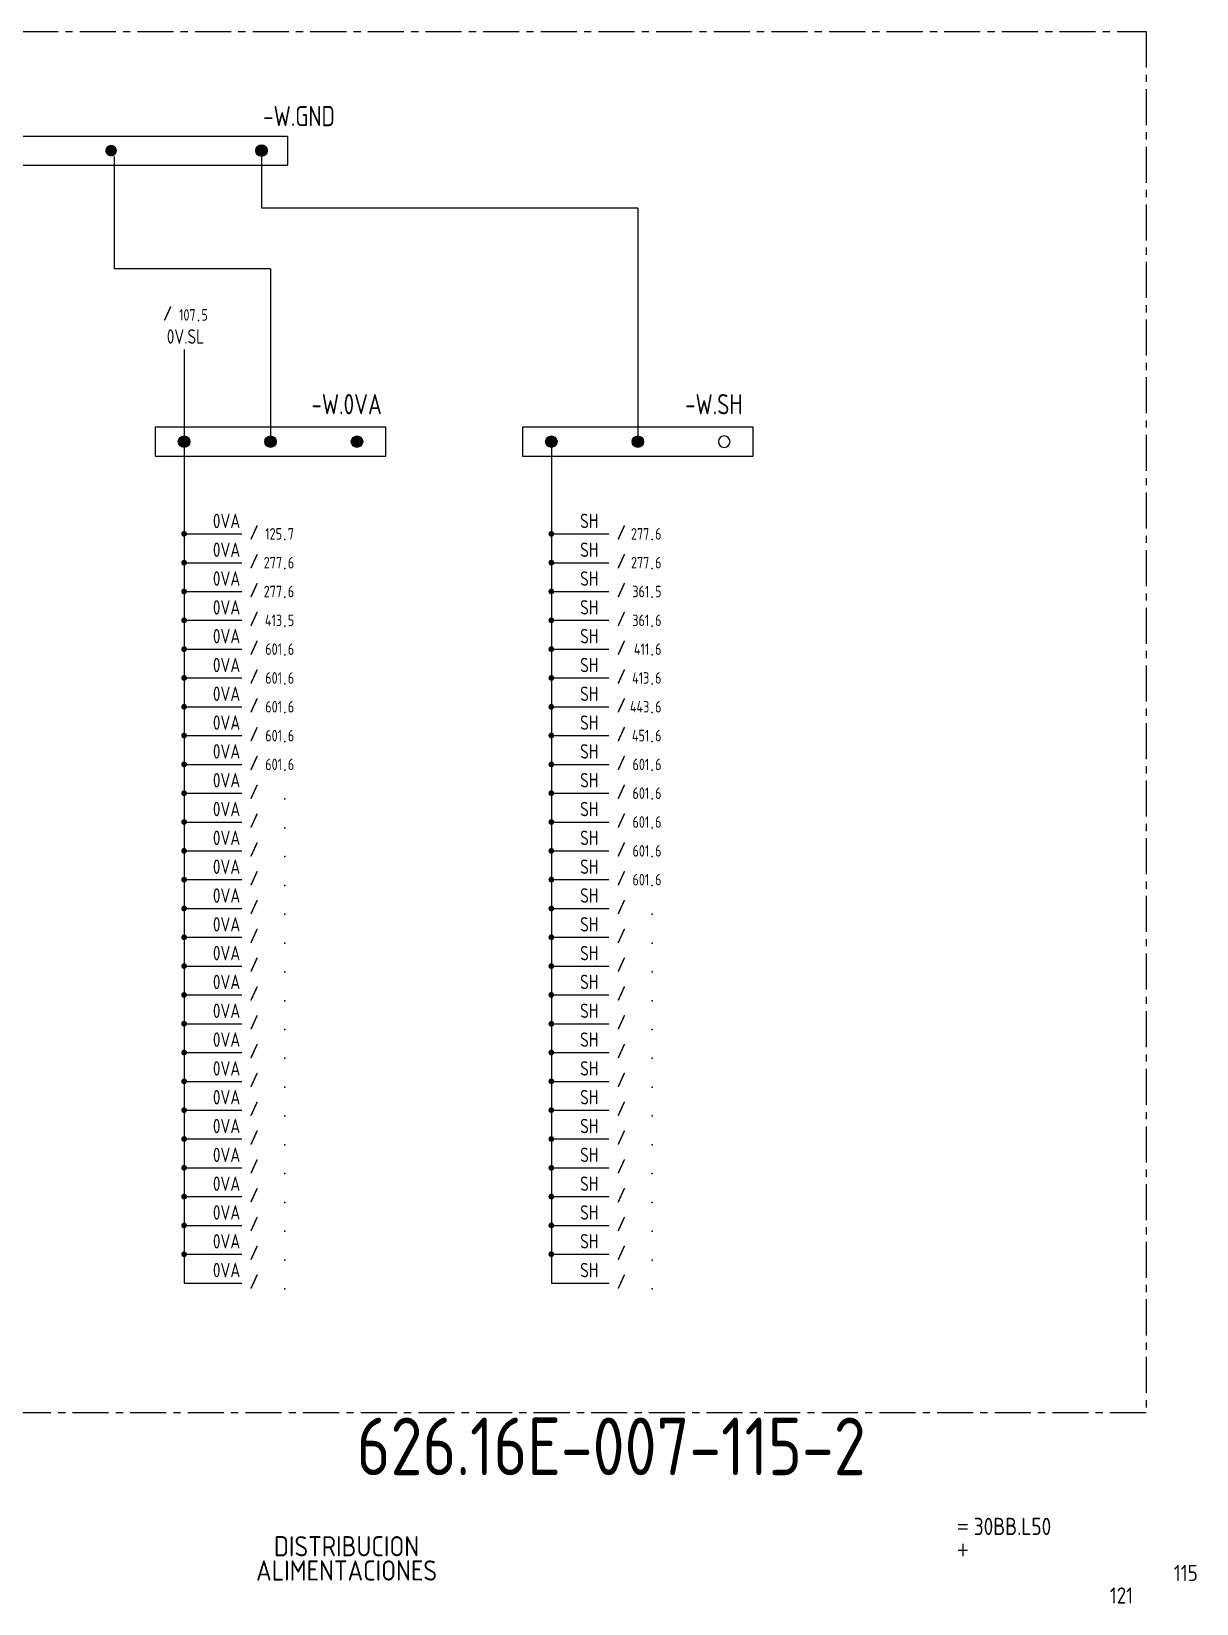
# Model space of a CAD drawing. Extents: x 10 to 414, y 6 to 288.
# Drawn here: x 211.8 to 414, y 5.6 to 278.4 of the extents above; entities that cross this region are included whole.
import ezdxf
from ezdxf.enums import TextEntityAlignment as Align

# ---------------------------------------------------------------- set-up
doc = ezdxf.new("R2010")
doc.units = 0
doc.header["$LTSCALE"] = 5
doc.header["$MEASUREMENT"] = 0
doc.header["$PDSIZE"] = -2
doc.linetypes.add('CENTER', pattern=[2, 1.25, -0.25, 0.25, -0.25])
doc.layers.get('0').update_dxf_attribs({"linetype": 'CONTINUOUS'})
doc.layers.add('CART', color=7, linetype='CONTINUOUS')
doc.styles.add('DIN', font='DIN.shx', dxfattribs={"width": 0.85})
doc.styles.add('ISO', font='DIN', dxfattribs={"width": 0.8})
doc.styles.add('N', font='ROMANS', dxfattribs={"width": 0.85, "height": 3})
doc.styles.add('SIMPLEX', font='SIMPLEX', dxfattribs={"width": 0.85})

# ---------------------------------------------------------------- blocks, each defined once
blk = doc.blocks.new('NOTA')
at = {"color": 5, "linetype": 'Continuous'}
blk.add_line((0, 0), (0, 0), dxfattribs=at)
at = {"color": 3, "style": 'DIN', "width": 0.8}
blk.add_attdef('NOME', text='', height=3.5, dxfattribs=at).set_placement((0, 0), align=Align.MIDDLE)
at = {"color": 7, "style": 'SIMPLEX', "flags": 9}
for tag, p in [('TIPO', (-2.04, -5.14)), ('QUADRO', (-2.04, -7.64))]:
    blk.add_attdef(tag, p, '', height=1, dxfattribs=at)
blk = doc.blocks.new('CEI1076')
blk.add_point((-3.5, -1))
at = {"style": 'ISO'}
blk.add_text('/', height=2.5, dxfattribs=at).set_placement((-8, -1), align=Align.RIGHT)
at = {"color": 7, "linetype": 'Continuous', "style": 'ISO'}
blk.add_attdef('NOME', (3.5, 1), '', height=2.5, dxfattribs=at)
for tag, height, style, flags, p in [('FG', 2, 'ISO', 8, (-4, -1)), ('#LINEA', 2.5, 'SIMPLEX', 1, (13.5, -4))]:
    blk.add_attdef(tag, text='', height=height, dxfattribs=dict(style=style, flags=flags)).set_placement(p, align=Align.RIGHT)
for tag, p, height, style, flags in [('CAT', (-3, -1), 2, 'ISO', 8), ('PRES', (2.5, -8.5), 2.5, 'SIMPLEX', 9)]:
    blk.add_attdef(tag, p, '', height=height, dxfattribs=dict(style=style, flags=flags))

msp = doc.modelspace()

# ---------------------------------------------------------------- linework, layer by layer
at = {"color": 4, "linetype": 'Continuous'}
for p, q in [((131.98, 260.26), (256.24, 260.26)), ((131.98, 255.26), (256.24, 255.26))]:
    msp.add_line(p, q, dxfattribs=at)
at = {"color": 4}
for p, q in [((256.24, 260.26), (256.24, 255.26)), ((233.31, 209.76), (233.31, 204.76)), ((273.31, 209.76), (233.31, 209.76)), ((273.31, 204.76), (273.31, 209.76)), ((337.03, 209.76), (297.03, 209.76)), ((297.03, 209.76), (297.03, 204.76)), ((337.03, 204.76), (337.03, 209.76)), ((233.31, 204.76), (273.31, 204.76)), ((297.03, 204.76), (337.03, 204.76))]:
    msp.add_line(p, q, dxfattribs=at)
for p, q in [((226.15, 256.76), (226.15, 237.26)), ((251.74, 258.01), (251.74, 247.76)), ((317.03, 247.76), (251.74, 247.76)), ((317.03, 247.76), (317.03, 207.76)), ((253.31, 237.26), (226.15, 237.26)), ((253.31, 237.26), (253.31, 207.76)), ((238.31, 223.26), (238.31, 207.26)), ((238.31, 206.76), (238.31, 61.26)), ((302.03, 206.76), (302.03, 61.26)), ((238.31, 191.26), (248.31, 191.26)), ((302.03, 191.26), (312.03, 191.26)), ((238.31, 186.26), (248.31, 186.26)), ((302.03, 186.26), (312.03, 186.26)), ((238.31, 181.26), (248.31, 181.26)), ((302.03, 181.26), (312.03, 181.26)), ((238.31, 176.26), (248.31, 176.26)), ((302.03, 176.26), (312.03, 176.26)), ((238.31, 171.26), (248.31, 171.26)), ((302.03, 171.26), (312.03, 171.26)), ((238.31, 166.26), (248.31, 166.26)), ((302.03, 166.26), (312.03, 166.26)), ((238.31, 161.26), (248.31, 161.26)), ((302.03, 161.26), (312.03, 161.26)), ((238.31, 156.26), (248.31, 156.26)), ((302.03, 156.26), (312.03, 156.26)), ((238.31, 151.26), (248.31, 151.26)), ((302.03, 151.26), (312.03, 151.26)), ((238.31, 146.26), (248.31, 146.26)), ((302.03, 146.26), (312.03, 146.26)), ((238.31, 141.26), (248.31, 141.26)), ((302.03, 141.26), (312.03, 141.26)), ((238.31, 136.26), (248.31, 136.26)), ((302.03, 136.26), (312.03, 136.26)), ((238.31, 131.26), (248.31, 131.26)), ((302.03, 131.26), (312.03, 131.26)), ((238.31, 126.26), (248.31, 126.26)), ((302.03, 126.26), (312.03, 126.26)), ((238.31, 121.26), (248.31, 121.26)), ((302.03, 121.26), (312.03, 121.26)), ((238.31, 116.26), (248.31, 116.26)), ((302.03, 116.26), (312.03, 116.26)), ((238.31, 111.26), (248.31, 111.26)), ((302.03, 111.26), (312.03, 111.26)), ((238.31, 106.26), (248.31, 106.26)), ((302.03, 106.26), (312.03, 106.26)), ((238.31, 101.26), (248.31, 101.26)), ((302.03, 101.26), (312.03, 101.26)), ((238.31, 96.26), (248.31, 96.26)), ((302.03, 96.26), (312.03, 96.26)), ((238.31, 91.26), (248.31, 91.26)), ((302.03, 91.26), (312.03, 91.26)), ((238.31, 86.26), (248.31, 86.26)), ((302.03, 86.26), (312.03, 86.26)), ((238.31, 81.26), (248.31, 81.26)), ((302.03, 81.26), (312.03, 81.26)), ((238.31, 76.26), (248.31, 76.26)), ((302.03, 76.26), (312.03, 76.26)), ((238.31, 71.26), (248.31, 71.26)), ((302.03, 71.26), (312.03, 71.26)), ((238.31, 66.26), (248.31, 66.26)), ((302.03, 66.26), (312.03, 66.26)), ((238.31, 61.26), (248.31, 61.26)), ((302.03, 61.26), (312.03, 61.26))]:
    msp.add_line(p, q)
at = {"color": 3, "linetype": 'CENTER'}
msp.add_lwpolyline([(30.21, 38.73), (30.21, 278.44), (405.21, 278.44), (405.21, 38.73)], close=True, dxfattribs=at)
for points, const_width in [([(225.15, 257.76, 1), (226.15, 257.76, 1)], 1), ([(252.24, 257.76, -1), (251.24, 257.76, -1)], 1), ([(237.81, 207.26, 1), (238.81, 207.26, 1)], 1), ([(252.81, 207.26, 1), (253.81, 207.26, 1)], 1), ([(267.81, 207.26, 1), (268.81, 207.26, 1)], 1), ([(301.53, 207.26, 1), (302.53, 207.26, 1)], 1), ([(316.53, 207.26, 1), (317.53, 207.26, 1)], 1), ([(238.06, 191.26, 1), (238.56, 191.26, 1)], 0.5), ([(301.78, 191.26, 1), (302.28, 191.26, 1)], 0.5), ([(238.06, 186.26, 1), (238.56, 186.26, 1)], 0.5), ([(301.78, 186.26, 1), (302.28, 186.26, 1)], 0.5), ([(238.06, 181.26, 1), (238.56, 181.26, 1)], 0.5), ([(301.78, 181.26, 1), (302.28, 181.26, 1)], 0.5), ([(238.06, 176.26, 1), (238.56, 176.26, 1)], 0.5), ([(301.78, 176.26, 1), (302.28, 176.26, 1)], 0.5), ([(238.06, 171.26, 1), (238.56, 171.26, 1)], 0.5), ([(301.78, 171.26, 1), (302.28, 171.26, 1)], 0.5), ([(238.06, 166.26, 1), (238.56, 166.26, 1)], 0.5), ([(301.78, 166.26, 1), (302.28, 166.26, 1)], 0.5), ([(238.06, 161.26, 1), (238.56, 161.26, 1)], 0.5), ([(301.78, 161.26, 1), (302.28, 161.26, 1)], 0.5), ([(238.06, 156.26, 1), (238.56, 156.26, 1)], 0.5), ([(301.78, 156.26, 1), (302.28, 156.26, 1)], 0.5), ([(238.06, 151.26, 1), (238.56, 151.26, 1)], 0.5), ([(301.78, 151.26, 1), (302.28, 151.26, 1)], 0.5), ([(238.06, 146.26, 1), (238.56, 146.26, 1)], 0.5), ([(301.78, 146.26, 1), (302.28, 146.26, 1)], 0.5), ([(238.06, 141.26, 1), (238.56, 141.26, 1)], 0.5), ([(301.78, 141.26, 1), (302.28, 141.26, 1)], 0.5), ([(238.06, 136.26, 1), (238.56, 136.26, 1)], 0.5), ([(301.78, 136.26, 1), (302.28, 136.26, 1)], 0.5), ([(238.06, 131.26, 1), (238.56, 131.26, 1)], 0.5), ([(301.78, 131.26, 1), (302.28, 131.26, 1)], 0.5), ([(238.06, 126.26, 1), (238.56, 126.26, 1)], 0.5), ([(301.78, 126.26, 1), (302.28, 126.26, 1)], 0.5), ([(238.06, 121.26, 1), (238.56, 121.26, 1)], 0.5), ([(301.78, 121.26, 1), (302.28, 121.26, 1)], 0.5), ([(238.06, 116.26, 1), (238.56, 116.26, 1)], 0.5), ([(301.78, 116.26, 1), (302.28, 116.26, 1)], 0.5), ([(238.06, 111.26, 1), (238.56, 111.26, 1)], 0.5), ([(301.78, 111.26, 1), (302.28, 111.26, 1)], 0.5), ([(238.06, 106.26, 1), (238.56, 106.26, 1)], 0.5), ([(301.78, 106.26, 1), (302.28, 106.26, 1)], 0.5), ([(238.06, 101.26, 1), (238.56, 101.26, 1)], 0.5), ([(301.78, 101.26, 1), (302.28, 101.26, 1)], 0.5), ([(238.06, 96.26, 1), (238.56, 96.26, 1)], 0.5), ([(301.78, 96.26, 1), (302.28, 96.26, 1)], 0.5), ([(238.06, 91.26, 1), (238.56, 91.26, 1)], 0.5), ([(301.78, 91.26, 1), (302.28, 91.26, 1)], 0.5), ([(238.06, 86.26, 1), (238.56, 86.26, 1)], 0.5), ([(301.78, 86.26, 1), (302.28, 86.26, 1)], 0.5), ([(238.06, 81.26, 1), (238.56, 81.26, 1)], 0.5), ([(301.78, 81.26, 1), (302.28, 81.26, 1)], 0.5), ([(238.06, 76.26, 1), (238.56, 76.26, 1)], 0.5), ([(301.78, 76.26, 1), (302.28, 76.26, 1)], 0.5), ([(238.06, 71.26, 1), (238.56, 71.26, 1)], 0.5), ([(301.78, 71.26, 1), (302.28, 71.26, 1)], 0.5), ([(238.06, 66.26, 1), (238.56, 66.26, 1)], 0.5), ([(301.78, 66.26, 1), (302.28, 66.26, 1)], 0.5)]:
    msp.add_lwpolyline(points, format="xyb", close=True, dxfattribs=dict(const_width=const_width))
for centre in [(251.74, 257.76), (238.31, 207.26), (253.31, 207.26), (268.31, 207.26), (302.03, 207.26), (317.03, 207.26)]:
    msp.add_circle(centre, 1)
at = {"linetype": 'Continuous'}
for centre, start, end in [((226.15, 257.26), 90, 180), ((251.74, 257.76), 0, 90)]:
    msp.add_arc(centre, 0.5, start, end, dxfattribs=at)
for start, end in [(0, 180), (180, 0)]:
    msp.add_arc((332.03, 207.26), 1, start, end)

# ---------------------------------------------------------------- block references
for p, values in [((258.24, 263.76), {'NOME': '-W.GND'}), ((266.51, 213.76), {'NOME': '-W.0VA'}), ((330.23, 213.76), {'NOME': '-W.SH'})]:
    msp.add_blockref('NOTA', p).add_auto_attribs(values)
ref = msp.add_blockref('CEI1076', (244.31, 229.26))
ref.add_attrib('NOME', '0V.SL', (235.31, 224.26), dxfattribs={"color": 7, "linetype": 'Continuous', "height": 2.5, "style": 'DIN', "width": 0.8})
ref.add_attrib('FG', '107', dxfattribs={"height": 2, "style": 'DIN', "width": 0.8, "flags": 8}).set_placement((240.31, 228.26), align=Align.RIGHT)
ref.add_attrib('CAT', '5', (241.31, 228.26), dxfattribs={"height": 2, "style": 'DIN', "width": 0.8, "flags": 8})
ref = msp.add_blockref('CEI1076', (259.31, 191.26))
ref.add_attrib('NOME', '0VA', (243.31, 192.26), dxfattribs={"color": 7, "linetype": 'Continuous', "height": 2.5, "style": 'DIN', "width": 0.8})
ref.add_attrib('FG', '125', dxfattribs={"height": 2, "style": 'DIN', "width": 0.8, "flags": 8}).set_placement((255.31, 190.26), align=Align.RIGHT)
ref.add_attrib('CAT', '7', (256.31, 190.26), dxfattribs={"height": 2, "style": 'DIN', "width": 0.8, "flags": 8})
ref = msp.add_blockref('CEI1076', (323.03, 191.26))
ref.add_attrib('NOME', 'SH', (307.03, 192.26), dxfattribs={"color": 7, "linetype": 'Continuous', "height": 2.5, "style": 'DIN', "width": 0.8})
ref.add_attrib('FG', '277', dxfattribs={"height": 2, "style": 'DIN', "width": 0.8, "flags": 8}).set_placement((319.03, 190.26), align=Align.RIGHT)
ref.add_attrib('CAT', '6', (320.03, 190.26), dxfattribs={"height": 2, "style": 'DIN', "width": 0.8, "flags": 8})
ref = msp.add_blockref('CEI1076', (259.31, 186.26))
ref.add_attrib('NOME', '0VA', (243.31, 187.26), dxfattribs={"color": 7, "linetype": 'Continuous', "height": 2.5, "style": 'DIN', "width": 0.8})
ref.add_attrib('FG', '277', dxfattribs={"height": 2, "style": 'DIN', "width": 0.8, "flags": 8}).set_placement((255.31, 185.26), align=Align.RIGHT)
ref.add_attrib('CAT', '6', (256.31, 185.26), dxfattribs={"height": 2, "style": 'DIN', "width": 0.8, "flags": 8})
ref = msp.add_blockref('CEI1076', (323.03, 186.26))
ref.add_attrib('NOME', 'SH', (307.03, 187.26), dxfattribs={"color": 7, "linetype": 'Continuous', "height": 2.5, "style": 'DIN', "width": 0.8})
ref.add_attrib('FG', '277', dxfattribs={"height": 2, "style": 'DIN', "width": 0.8, "flags": 8}).set_placement((319.03, 185.26), align=Align.RIGHT)
ref.add_attrib('CAT', '6', (320.03, 185.26), dxfattribs={"height": 2, "style": 'DIN', "width": 0.8, "flags": 8})
ref = msp.add_blockref('CEI1076', (259.31, 181.26))
ref.add_attrib('NOME', '0VA', (243.31, 182.26), dxfattribs={"color": 7, "linetype": 'Continuous', "height": 2.5, "style": 'DIN', "width": 0.8})
ref.add_attrib('FG', '277', dxfattribs={"height": 2, "style": 'DIN', "width": 0.8, "flags": 8}).set_placement((255.31, 180.26), align=Align.RIGHT)
ref.add_attrib('CAT', '6', (256.31, 180.26), dxfattribs={"height": 2, "style": 'DIN', "width": 0.8, "flags": 8})
ref = msp.add_blockref('CEI1076', (323.03, 181.26))
ref.add_attrib('NOME', 'SH', (307.03, 182.26), dxfattribs={"color": 7, "linetype": 'Continuous', "height": 2.5, "style": 'DIN', "width": 0.8})
ref.add_attrib('FG', '361', dxfattribs={"height": 2, "style": 'DIN', "width": 0.8, "flags": 8}).set_placement((319.03, 180.26), align=Align.RIGHT)
ref.add_attrib('CAT', '5', (320.03, 180.26), dxfattribs={"height": 2, "style": 'DIN', "width": 0.8, "flags": 8})
ref = msp.add_blockref('CEI1076', (259.31, 176.26))
ref.add_attrib('NOME', '0VA', (243.31, 177.26), dxfattribs={"color": 7, "linetype": 'Continuous', "height": 2.5, "style": 'DIN', "width": 0.8})
ref.add_attrib('FG', '413', dxfattribs={"height": 2, "style": 'DIN', "width": 0.8, "flags": 8}).set_placement((255.31, 175.26), align=Align.RIGHT)
ref.add_attrib('CAT', '5', (256.31, 175.26), dxfattribs={"height": 2, "style": 'DIN', "width": 0.8, "flags": 8})
ref = msp.add_blockref('CEI1076', (323.03, 176.26))
ref.add_attrib('NOME', 'SH', (307.03, 177.26), dxfattribs={"color": 7, "linetype": 'Continuous', "height": 2.5, "style": 'DIN', "width": 0.8})
ref.add_attrib('FG', '361', dxfattribs={"height": 2, "style": 'DIN', "width": 0.8, "flags": 8}).set_placement((319.03, 175.26), align=Align.RIGHT)
ref.add_attrib('CAT', '6', (320.03, 175.26), dxfattribs={"height": 2, "style": 'DIN', "width": 0.8, "flags": 8})
ref = msp.add_blockref('CEI1076', (259.31, 171.26))
ref.add_attrib('NOME', '0VA', (243.31, 172.26), dxfattribs={"color": 7, "linetype": 'Continuous', "height": 2.5, "style": 'DIN', "width": 0.8})
ref.add_attrib('FG', '601', dxfattribs={"height": 2, "style": 'DIN', "width": 0.8, "flags": 8}).set_placement((255.31, 170.26), align=Align.RIGHT)
ref.add_attrib('CAT', '6', (256.31, 170.26), dxfattribs={"height": 2, "style": 'DIN', "width": 0.8, "flags": 8})
ref = msp.add_blockref('CEI1076', (323.03, 171.26))
ref.add_attrib('NOME', 'SH', (307.03, 172.26), dxfattribs={"color": 7, "linetype": 'Continuous', "height": 2.5, "style": 'DIN', "width": 0.8})
ref.add_attrib('FG', '411', dxfattribs={"height": 2, "style": 'DIN', "width": 0.8, "flags": 8}).set_placement((319.03, 170.26), align=Align.RIGHT)
ref.add_attrib('CAT', '6', (320.03, 170.26), dxfattribs={"height": 2, "style": 'DIN', "width": 0.8, "flags": 8})
ref = msp.add_blockref('CEI1076', (259.31, 166.26))
ref.add_attrib('NOME', '0VA', (243.31, 167.26), dxfattribs={"color": 7, "linetype": 'Continuous', "height": 2.5, "style": 'DIN', "width": 0.8})
ref.add_attrib('FG', '601', dxfattribs={"height": 2, "style": 'DIN', "width": 0.8, "flags": 8}).set_placement((255.31, 165.26), align=Align.RIGHT)
ref.add_attrib('CAT', '6', (256.31, 165.26), dxfattribs={"height": 2, "style": 'DIN', "width": 0.8, "flags": 8})
ref = msp.add_blockref('CEI1076', (323.03, 166.26))
ref.add_attrib('NOME', 'SH', (307.03, 167.26), dxfattribs={"color": 7, "linetype": 'Continuous', "height": 2.5, "style": 'DIN', "width": 0.8})
ref.add_attrib('FG', '413', dxfattribs={"height": 2, "style": 'DIN', "width": 0.8, "flags": 8}).set_placement((319.03, 165.26), align=Align.RIGHT)
ref.add_attrib('CAT', '6', (320.03, 165.26), dxfattribs={"height": 2, "style": 'DIN', "width": 0.8, "flags": 8})
ref = msp.add_blockref('CEI1076', (259.31, 161.26))
ref.add_attrib('NOME', '0VA', (243.31, 162.26), dxfattribs={"color": 7, "linetype": 'Continuous', "height": 2.5, "style": 'DIN', "width": 0.8})
ref.add_attrib('FG', '601', dxfattribs={"height": 2, "style": 'DIN', "width": 0.8, "flags": 8}).set_placement((255.31, 160.26), align=Align.RIGHT)
ref.add_attrib('CAT', '6', (256.31, 160.26), dxfattribs={"height": 2, "style": 'DIN', "width": 0.8, "flags": 8})
ref = msp.add_blockref('CEI1076', (323.03, 161.26))
ref.add_attrib('NOME', 'SH', (307.03, 162.26), dxfattribs={"color": 7, "linetype": 'Continuous', "height": 2.5, "style": 'DIN', "width": 0.8})
ref.add_attrib('FG', '443', dxfattribs={"height": 2, "style": 'DIN', "width": 0.8, "flags": 8}).set_placement((319.03, 160.26), align=Align.RIGHT)
ref.add_attrib('CAT', '6', (320.03, 160.26), dxfattribs={"height": 2, "style": 'DIN', "width": 0.8, "flags": 8})
ref = msp.add_blockref('CEI1076', (259.31, 156.26))
ref.add_attrib('NOME', '0VA', (243.31, 157.26), dxfattribs={"color": 7, "linetype": 'Continuous', "height": 2.5, "style": 'DIN', "width": 0.8})
ref.add_attrib('FG', '601', dxfattribs={"height": 2, "style": 'DIN', "width": 0.8, "flags": 8}).set_placement((255.31, 155.26), align=Align.RIGHT)
ref.add_attrib('CAT', '6', (256.31, 155.26), dxfattribs={"height": 2, "style": 'DIN', "width": 0.8, "flags": 8})
ref = msp.add_blockref('CEI1076', (323.03, 156.26))
ref.add_attrib('NOME', 'SH', (307.03, 157.26), dxfattribs={"color": 7, "linetype": 'Continuous', "height": 2.5, "style": 'DIN', "width": 0.8})
ref.add_attrib('FG', '451', dxfattribs={"height": 2, "style": 'DIN', "width": 0.8, "flags": 8}).set_placement((319.03, 155.26), align=Align.RIGHT)
ref.add_attrib('CAT', '6', (320.03, 155.26), dxfattribs={"height": 2, "style": 'DIN', "width": 0.8, "flags": 8})
ref = msp.add_blockref('CEI1076', (259.31, 151.26))
ref.add_attrib('NOME', '0VA', (243.31, 152.26), dxfattribs={"color": 7, "linetype": 'Continuous', "height": 2.5, "style": 'DIN', "width": 0.8})
ref.add_attrib('FG', '601', dxfattribs={"height": 2, "style": 'DIN', "width": 0.8, "flags": 8}).set_placement((255.31, 150.26), align=Align.RIGHT)
ref.add_attrib('CAT', '6', (256.31, 150.26), dxfattribs={"height": 2, "style": 'DIN', "width": 0.8, "flags": 8})
ref = msp.add_blockref('CEI1076', (323.03, 151.26))
ref.add_attrib('NOME', 'SH', (307.03, 152.26), dxfattribs={"color": 7, "linetype": 'Continuous', "height": 2.5, "style": 'DIN', "width": 0.8})
ref.add_attrib('FG', '601', dxfattribs={"height": 2, "style": 'DIN', "width": 0.8, "flags": 8}).set_placement((319.03, 150.26), align=Align.RIGHT)
ref.add_attrib('CAT', '6', (320.03, 150.26), dxfattribs={"height": 2, "style": 'DIN', "width": 0.8, "flags": 8})
ref = msp.add_blockref('CEI1076', (259.31, 146.26))
ref.add_attrib('NOME', '0VA', (243.31, 147.26), dxfattribs={"color": 7, "linetype": 'Continuous', "height": 2.5, "style": 'DIN', "width": 0.8})
ref = msp.add_blockref('CEI1076', (323.03, 146.26))
ref.add_attrib('NOME', 'SH', (307.03, 147.26), dxfattribs={"color": 7, "linetype": 'Continuous', "height": 2.5, "style": 'DIN', "width": 0.8})
ref.add_attrib('FG', '601', dxfattribs={"height": 2, "style": 'DIN', "width": 0.8, "flags": 8}).set_placement((319.03, 145.26), align=Align.RIGHT)
ref.add_attrib('CAT', '6', (320.03, 145.26), dxfattribs={"height": 2, "style": 'DIN', "width": 0.8, "flags": 8})
ref = msp.add_blockref('CEI1076', (259.31, 141.26))
ref.add_attrib('NOME', '0VA', (243.31, 142.26), dxfattribs={"color": 7, "linetype": 'Continuous', "height": 2.5, "style": 'DIN', "width": 0.8})
ref = msp.add_blockref('CEI1076', (323.03, 141.26))
ref.add_attrib('NOME', 'SH', (307.03, 142.26), dxfattribs={"color": 7, "linetype": 'Continuous', "height": 2.5, "style": 'DIN', "width": 0.8})
ref.add_attrib('FG', '601', dxfattribs={"height": 2, "style": 'DIN', "width": 0.8, "flags": 8}).set_placement((319.03, 140.26), align=Align.RIGHT)
ref.add_attrib('CAT', '6', (320.03, 140.26), dxfattribs={"height": 2, "style": 'DIN', "width": 0.8, "flags": 8})
ref = msp.add_blockref('CEI1076', (259.31, 136.26))
ref.add_attrib('NOME', '0VA', (243.31, 137.26), dxfattribs={"color": 7, "linetype": 'Continuous', "height": 2.5, "style": 'DIN', "width": 0.8})
ref = msp.add_blockref('CEI1076', (323.03, 136.26))
ref.add_attrib('NOME', 'SH', (307.03, 137.26), dxfattribs={"color": 7, "linetype": 'Continuous', "height": 2.5, "style": 'DIN', "width": 0.8})
ref.add_attrib('FG', '601', dxfattribs={"height": 2, "style": 'DIN', "width": 0.8, "flags": 8}).set_placement((319.03, 135.26), align=Align.RIGHT)
ref.add_attrib('CAT', '6', (320.03, 135.26), dxfattribs={"height": 2, "style": 'DIN', "width": 0.8, "flags": 8})
ref = msp.add_blockref('CEI1076', (259.31, 131.26))
ref.add_attrib('NOME', '0VA', (243.31, 132.26), dxfattribs={"color": 7, "linetype": 'Continuous', "height": 2.5, "style": 'DIN', "width": 0.8})
ref = msp.add_blockref('CEI1076', (323.03, 131.26))
ref.add_attrib('NOME', 'SH', (307.03, 132.26), dxfattribs={"color": 7, "linetype": 'Continuous', "height": 2.5, "style": 'DIN', "width": 0.8})
ref.add_attrib('FG', '601', dxfattribs={"height": 2, "style": 'DIN', "width": 0.8, "flags": 8}).set_placement((319.03, 130.26), align=Align.RIGHT)
ref.add_attrib('CAT', '6', (320.03, 130.26), dxfattribs={"height": 2, "style": 'DIN', "width": 0.8, "flags": 8})
ref = msp.add_blockref('CEI1076', (259.31, 126.26))
ref.add_attrib('NOME', '0VA', (243.31, 127.26), dxfattribs={"color": 7, "linetype": 'Continuous', "height": 2.5, "style": 'DIN', "width": 0.8})
ref = msp.add_blockref('CEI1076', (323.03, 126.26))
ref.add_attrib('NOME', 'SH', (307.03, 127.26), dxfattribs={"color": 7, "linetype": 'Continuous', "height": 2.5, "style": 'DIN', "width": 0.8})
ref = msp.add_blockref('CEI1076', (259.31, 121.26))
ref.add_attrib('NOME', '0VA', (243.31, 122.26), dxfattribs={"color": 7, "linetype": 'Continuous', "height": 2.5, "style": 'DIN', "width": 0.8})
ref = msp.add_blockref('CEI1076', (323.03, 121.26))
ref.add_attrib('NOME', 'SH', (307.03, 122.26), dxfattribs={"color": 7, "linetype": 'Continuous', "height": 2.5, "style": 'DIN', "width": 0.8})
ref = msp.add_blockref('CEI1076', (259.31, 116.26))
ref.add_attrib('NOME', '0VA', (243.31, 117.26), dxfattribs={"color": 7, "linetype": 'Continuous', "height": 2.5, "style": 'DIN', "width": 0.8})
ref = msp.add_blockref('CEI1076', (323.03, 116.26))
ref.add_attrib('NOME', 'SH', (307.03, 117.26), dxfattribs={"color": 7, "linetype": 'Continuous', "height": 2.5, "style": 'DIN', "width": 0.8})
ref = msp.add_blockref('CEI1076', (259.31, 111.26))
ref.add_attrib('NOME', '0VA', (243.31, 112.26), dxfattribs={"color": 7, "linetype": 'Continuous', "height": 2.5, "style": 'DIN', "width": 0.8})
ref = msp.add_blockref('CEI1076', (323.03, 111.26))
ref.add_attrib('NOME', 'SH', (307.03, 112.26), dxfattribs={"color": 7, "linetype": 'Continuous', "height": 2.5, "style": 'DIN', "width": 0.8})
ref = msp.add_blockref('CEI1076', (259.31, 106.26))
ref.add_attrib('NOME', '0VA', (243.31, 107.26), dxfattribs={"color": 7, "linetype": 'Continuous', "height": 2.5, "style": 'DIN', "width": 0.8})
ref = msp.add_blockref('CEI1076', (323.03, 106.26))
ref.add_attrib('NOME', 'SH', (307.03, 107.26), dxfattribs={"color": 7, "linetype": 'Continuous', "height": 2.5, "style": 'DIN', "width": 0.8})
ref = msp.add_blockref('CEI1076', (259.31, 101.26))
ref.add_attrib('NOME', '0VA', (243.31, 102.26), dxfattribs={"color": 7, "linetype": 'Continuous', "height": 2.5, "style": 'DIN', "width": 0.8})
ref = msp.add_blockref('CEI1076', (323.03, 101.26))
ref.add_attrib('NOME', 'SH', (307.03, 102.26), dxfattribs={"color": 7, "linetype": 'Continuous', "height": 2.5, "style": 'DIN', "width": 0.8})
ref = msp.add_blockref('CEI1076', (259.31, 96.26))
ref.add_attrib('NOME', '0VA', (243.31, 97.26), dxfattribs={"color": 7, "linetype": 'Continuous', "height": 2.5, "style": 'DIN', "width": 0.8})
ref = msp.add_blockref('CEI1076', (323.03, 96.26))
ref.add_attrib('NOME', 'SH', (307.03, 97.26), dxfattribs={"color": 7, "linetype": 'Continuous', "height": 2.5, "style": 'DIN', "width": 0.8})
ref = msp.add_blockref('CEI1076', (259.31, 91.26))
ref.add_attrib('NOME', '0VA', (243.31, 92.26), dxfattribs={"color": 7, "linetype": 'Continuous', "height": 2.5, "style": 'DIN', "width": 0.8})
ref = msp.add_blockref('CEI1076', (323.03, 91.26))
ref.add_attrib('NOME', 'SH', (307.03, 92.26), dxfattribs={"color": 7, "linetype": 'Continuous', "height": 2.5, "style": 'DIN', "width": 0.8})
ref = msp.add_blockref('CEI1076', (259.31, 86.26))
ref.add_attrib('NOME', '0VA', (243.31, 87.26), dxfattribs={"color": 7, "linetype": 'Continuous', "height": 2.5, "style": 'DIN', "width": 0.8})
ref = msp.add_blockref('CEI1076', (323.03, 86.26))
ref.add_attrib('NOME', 'SH', (307.03, 87.26), dxfattribs={"color": 7, "linetype": 'Continuous', "height": 2.5, "style": 'DIN', "width": 0.8})
ref = msp.add_blockref('CEI1076', (259.31, 81.26))
ref.add_attrib('NOME', '0VA', (243.31, 82.26), dxfattribs={"color": 7, "linetype": 'Continuous', "height": 2.5, "style": 'DIN', "width": 0.8})
ref = msp.add_blockref('CEI1076', (323.03, 81.26))
ref.add_attrib('NOME', 'SH', (307.03, 82.26), dxfattribs={"color": 7, "linetype": 'Continuous', "height": 2.5, "style": 'DIN', "width": 0.8})
ref = msp.add_blockref('CEI1076', (259.31, 76.26))
ref.add_attrib('NOME', '0VA', (243.31, 77.26), dxfattribs={"color": 7, "linetype": 'Continuous', "height": 2.5, "style": 'DIN', "width": 0.8})
ref = msp.add_blockref('CEI1076', (323.03, 76.26))
ref.add_attrib('NOME', 'SH', (307.03, 77.26), dxfattribs={"color": 7, "linetype": 'Continuous', "height": 2.5, "style": 'DIN', "width": 0.8})
ref = msp.add_blockref('CEI1076', (259.31, 71.26))
ref.add_attrib('NOME', '0VA', (243.31, 72.26), dxfattribs={"color": 7, "linetype": 'Continuous', "height": 2.5, "style": 'DIN', "width": 0.8})
ref = msp.add_blockref('CEI1076', (323.03, 71.26))
ref.add_attrib('NOME', 'SH', (307.03, 72.26), dxfattribs={"color": 7, "linetype": 'Continuous', "height": 2.5, "style": 'DIN', "width": 0.8})
ref = msp.add_blockref('CEI1076', (259.31, 66.26))
ref.add_attrib('NOME', '0VA', (243.31, 67.26), dxfattribs={"color": 7, "linetype": 'Continuous', "height": 2.5, "style": 'DIN', "width": 0.8})
ref = msp.add_blockref('CEI1076', (323.03, 66.26))
ref.add_attrib('NOME', 'SH', (307.03, 67.26), dxfattribs={"color": 7, "linetype": 'Continuous', "height": 2.5, "style": 'DIN', "width": 0.8})
ref = msp.add_blockref('CEI1076', (259.31, 61.26))
ref.add_attrib('NOME', '0VA', (243.31, 62.26), dxfattribs={"color": 7, "linetype": 'Continuous', "height": 2.5, "style": 'DIN', "width": 0.8})
ref = msp.add_blockref('CEI1076', (323.03, 61.26))
ref.add_attrib('NOME', 'SH', (307.03, 62.26), dxfattribs={"color": 7, "linetype": 'Continuous', "height": 2.5, "style": 'DIN', "width": 0.8})

# ---------------------------------------------------------------- texts
at = {"color": 2, "insert": (268.25, 37.92), "char_height": 10, "width": 111.0411, "attachment_point": 1, "style": 'DIN'}
msp.add_mtext('626.16E-007-115-2', dxfattribs=at)
at = {"layer": 'CART', "color": 3, "style": 'N', "width": 0.85}
for s, p in [('=', (372.24, 17.91)), ('+', (372.24, 13.87))]:
    msp.add_text(s, height=2.5, dxfattribs=at).set_placement(p)
at = {"layer": 'CART', "color": 3, "style": 'DIN', "width": 0.85}
msp.add_attdef('30BB.L50', text='', height=3, dxfattribs=at).set_placement((375.33, 16.63), align=Align.BOTTOM_LEFT)
at = {"layer": 'CART', "color": 2, "style": 'DIN', "width": 0.9, "flags": 1}
for tag, p in [('DISTRIBUCION', (266.5, 15.6)), ('ALIMENTACIONES', (266.5, 11.39))]:
    msp.add_attdef(tag, text='', height=3.5, dxfattribs=at).set_placement(p, align=Align.MIDDLE)
msp.add_attdef('115', text='', height=2.8, dxfattribs=at).set_placement((414.2, 9.56), align=Align.RIGHT)
at = {"layer": 'CART', "color": 7, "style": 'DIN', "width": 0.9, "flags": 1}
msp.add_attdef('121', (398.93, 5.65), '', height=2.8, dxfattribs=at)

doc.saveas('drawing.dxf')
